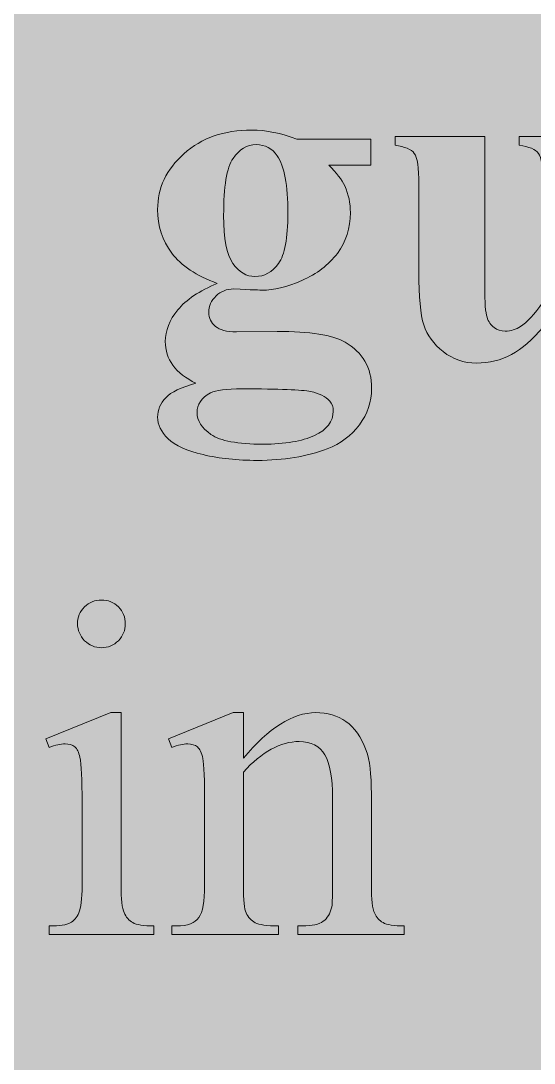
# Model space of a CAD drawing. Header units: inches. Extents: x -1481 to -429, y -1676 to -696.
# Drawn here: x -1381.4 to -1375.4, y -915.03 to -902.83 of the extents above; entities that cross this region are included whole.
import ezdxf

# ---------------------------------------------------------------- set-up
doc = ezdxf.new("R2010")
doc.units = ezdxf.units.IN
doc.header["$MEASUREMENT"] = 0
doc.layers.add('Layer 1', color=7, linetype='Continuous')

# ---------------------------------------------------------------- blocks, each defined once
blk = doc.blocks.new('block 425')
at = {"layer": 'Layer 1', "true_color": 0x8cc63e}
h = blk.add_hatch(color=73, dxfattribs=at)
h.dxf.hatch_style = 2
edge = h.paths.add_edge_path()
edge.add_spline(control_points=[(-1378.174, -904.212), (-1378.174, -904.212), (-1377.307, -904.212), (-1377.307, -904.212), (-1377.307, -904.212), (-1377.307, -904.515), (-1377.307, -904.515), (-1377.307, -904.515), (-1377.8, -904.515), (-1377.8, -904.515), (-1377.71, -904.605), (-1377.648, -904.687), (-1377.613, -904.76), (-1377.569, -904.859), (-1377.547, -904.963), (-1377.547, -905.071), (-1377.547, -905.255), (-1377.598, -905.414), (-1377.7, -905.549), (-1377.801, -905.684), (-1377.94, -905.79), (-1378.115, -905.866), (-1378.291, -905.942), (-1378.446, -905.98), (-1378.582, -905.98), (-1378.593, -905.98), (-1378.703, -905.975), (-1378.912, -905.966), (-1378.995, -905.966), (-1379.064, -905.993), (-1379.12, -906.047), (-1379.176, -906.101), (-1379.204, -906.166), (-1379.204, -906.241), (-1379.204, -906.307), (-1379.179, -906.362), (-1379.128, -906.404), (-1379.078, -906.446), (-1378.996, -906.467), (-1378.882, -906.467), (-1378.882, -906.467), (-1378.406, -906.462), (-1378.406, -906.462), (-1378.02, -906.462), (-1377.755, -906.504), (-1377.61, -906.588), (-1377.403, -906.706), (-1377.299, -906.887), (-1377.299, -907.131), (-1377.299, -907.287), (-1377.347, -907.429), (-1377.442, -907.556), (-1377.538, -907.684), (-1377.663, -907.778), (-1377.819, -907.838), (-1378.056, -907.928), (-1378.329, -907.973), (-1378.637, -907.973), (-1378.868, -907.973), (-1379.079, -907.951), (-1379.27, -907.906), (-1379.461, -907.861), (-1379.598, -907.799), (-1379.681, -907.719), (-1379.763, -907.639), (-1379.804, -907.555), (-1379.804, -907.467), (-1379.804, -907.382), (-1379.773, -907.307), (-1379.709, -907.24), (-1379.646, -907.173), (-1379.528, -907.116), (-1379.356, -907.07), (-1379.594, -906.953), (-1379.714, -906.789), (-1379.714, -906.58), (-1379.714, -906.454), (-1379.665, -906.331), (-1379.568, -906.211), (-1379.47, -906.092), (-1379.316, -905.988), (-1379.105, -905.9), (-1379.351, -905.81), (-1379.529, -905.692), (-1379.639, -905.545), (-1379.749, -905.398), (-1379.804, -905.228), (-1379.804, -905.036), (-1379.804, -904.784), (-1379.702, -904.566), (-1379.496, -904.382), (-1379.29, -904.197), (-1379.026, -904.105), (-1378.703, -904.105), (-1378.532, -904.105), (-1378.356, -904.141), (-1378.174, -904.212)], knot_values=[0, 0, 0, 0, 1, 1, 1, 2, 2, 2, 3, 3, 3, 4, 4, 4, 5, 5, 5, 6, 6, 6, 7, 7, 7, 8, 8, 8, 9, 9, 9, 10, 10, 10, 11, 11, 11, 12, 12, 12, 13, 13, 13, 14, 14, 14, 15, 15, 15, 16, 16, 16, 17, 17, 17, 18, 18, 18, 19, 19, 19, 20, 20, 20, 21, 21, 21, 22, 22, 22, 23, 23, 23, 24, 24, 24, 25, 25, 25, 26, 26, 26, 27, 27, 27, 28, 28, 28, 29, 29, 29, 30, 30, 30, 31, 31, 31, 32, 32, 32, 32], degree=3, periodic=1)
edge = h.paths.add_edge_path()
edge.add_spline(control_points=[(-1378.813, -907.136), (-1379, -907.136), (-1379.124, -907.152), (-1379.185, -907.183), (-1379.29, -907.24), (-1379.342, -907.317), (-1379.342, -907.414), (-1379.342, -907.508), (-1379.288, -907.593), (-1379.179, -907.669), (-1379.071, -907.745), (-1378.867, -907.783), (-1378.568, -907.783), (-1378.313, -907.783), (-1378.113, -907.749), (-1377.967, -907.681), (-1377.821, -907.614), (-1377.748, -907.518), (-1377.748, -907.395), (-1377.748, -907.349), (-1377.761, -907.311), (-1377.789, -907.279), (-1377.839, -907.225), (-1377.913, -907.187), (-1378.013, -907.167), (-1378.113, -907.146), (-1378.38, -907.136), (-1378.813, -907.136)], knot_values=[0, 0, 0, 0, 1, 1, 1, 2, 2, 2, 3, 3, 3, 4, 4, 4, 5, 5, 5, 6, 6, 6, 7, 7, 7, 8, 8, 8, 9, 9, 9, 9], degree=3, periodic=1)
edge = h.paths.add_edge_path()
edge.add_spline(control_points=[(-1378.651, -904.276), (-1378.757, -904.276), (-1378.847, -904.329), (-1378.921, -904.437), (-1378.994, -904.544), (-1379.031, -904.767), (-1379.031, -905.104), (-1379.031, -905.378), (-1378.995, -905.565), (-1378.922, -905.667), (-1378.85, -905.769), (-1378.764, -905.82), (-1378.665, -905.82), (-1378.554, -905.82), (-1378.463, -905.77), (-1378.389, -905.669), (-1378.316, -905.568), (-1378.279, -905.371), (-1378.279, -905.08), (-1378.279, -904.751), (-1378.32, -904.527), (-1378.403, -904.408), (-1378.462, -904.32), (-1378.544, -904.276), (-1378.651, -904.276)], knot_values=[0, 0, 0, 0, 1, 1, 1, 2, 2, 2, 3, 3, 3, 4, 4, 4, 5, 5, 5, 6, 6, 6, 7, 7, 7, 8, 8, 8, 8], degree=3, periodic=1)
h = blk.add_hatch(color=73, dxfattribs=at)
h.dxf.hatch_style = 2
edge = h.paths.add_edge_path()
edge.add_spline(control_points=[(-1374.521, -904.182), (-1374.521, -904.182), (-1374.521, -906.198), (-1374.521, -906.198), (-1374.521, -906.394), (-1374.502, -906.516), (-1374.466, -906.565), (-1374.429, -906.614), (-1374.355, -906.644), (-1374.243, -906.657), (-1374.243, -906.657), (-1374.243, -906.756), (-1374.243, -906.756), (-1374.243, -906.756), (-1375.292, -906.756), (-1375.292, -906.756), (-1375.292, -906.756), (-1375.292, -906.412), (-1375.292, -906.412), (-1375.415, -906.559), (-1375.538, -906.666), (-1375.661, -906.733), (-1375.784, -906.8), (-1375.921, -906.834), (-1376.074, -906.834), (-1376.219, -906.834), (-1376.348, -906.789), (-1376.461, -906.7), (-1376.573, -906.611), (-1376.649, -906.507), (-1376.688, -906.387), (-1376.726, -906.268), (-1376.746, -906.06), (-1376.746, -905.762), (-1376.746, -905.762), (-1376.746, -904.741), (-1376.746, -904.741), (-1376.746, -904.546), (-1376.763, -904.425), (-1376.799, -904.378), (-1376.835, -904.33), (-1376.91, -904.299), (-1377.024, -904.284), (-1377.024, -904.284), (-1377.024, -904.182), (-1377.024, -904.182), (-1377.024, -904.182), (-1375.975, -904.182), (-1375.975, -904.182), (-1375.975, -904.182), (-1375.975, -905.941), (-1375.975, -905.941), (-1375.975, -906.125), (-1375.966, -906.243), (-1375.948, -906.296), (-1375.931, -906.35), (-1375.903, -906.39), (-1375.866, -906.418), (-1375.828, -906.445), (-1375.785, -906.459), (-1375.735, -906.459), (-1375.669, -906.459), (-1375.609, -906.441), (-1375.556, -906.407), (-1375.483, -906.359), (-1375.395, -906.263), (-1375.292, -906.118), (-1375.292, -906.118), (-1375.292, -904.741), (-1375.292, -904.741), (-1375.292, -904.546), (-1375.31, -904.425), (-1375.345, -904.378), (-1375.381, -904.33), (-1375.456, -904.299), (-1375.57, -904.284), (-1375.57, -904.284), (-1375.57, -904.182), (-1375.57, -904.182), (-1375.57, -904.182), (-1374.521, -904.182), (-1374.521, -904.182)], knot_values=[0, 0, 0, 0, 1, 1, 1, 2, 2, 2, 3, 3, 3, 4, 4, 4, 5, 5, 5, 6, 6, 6, 7, 7, 7, 8, 8, 8, 9, 9, 9, 10, 10, 10, 11, 11, 11, 12, 12, 12, 13, 13, 13, 14, 14, 14, 15, 15, 15, 16, 16, 16, 17, 17, 17, 18, 18, 18, 19, 19, 19, 20, 20, 20, 21, 21, 21, 22, 22, 22, 23, 23, 23, 24, 24, 24, 25, 25, 25, 26, 26, 26, 27, 27, 27, 27], degree=3, periodic=1)
h = blk.add_hatch(color=73, dxfattribs=at)
h.dxf.hatch_style = 2
edge = h.paths.add_edge_path()
edge.add_spline(control_points=[(-1380.231, -910.927), (-1380.231, -910.927), (-1380.231, -912.953), (-1380.231, -912.953), (-1380.231, -913.111), (-1380.22, -913.216), (-1380.197, -913.268), (-1380.174, -913.321), (-1380.14, -913.36), (-1380.095, -913.385), (-1380.05, -913.411), (-1379.968, -913.424), (-1379.849, -913.424), (-1379.849, -913.424), (-1379.849, -913.523), (-1379.849, -913.523), (-1379.849, -913.523), (-1381.074, -913.523), (-1381.074, -913.523), (-1381.074, -913.523), (-1381.074, -913.424), (-1381.074, -913.424), (-1380.951, -913.424), (-1380.868, -913.412), (-1380.826, -913.388), (-1380.784, -913.364), (-1380.75, -913.325), (-1380.725, -913.27), (-1380.701, -913.215), (-1380.688, -913.109), (-1380.688, -912.953), (-1380.688, -912.953), (-1380.688, -911.981), (-1380.688, -911.981), (-1380.688, -911.708), (-1380.697, -911.531), (-1380.713, -911.45), (-1380.726, -911.391), (-1380.746, -911.35), (-1380.774, -911.327), (-1380.801, -911.304), (-1380.839, -911.293), (-1380.887, -911.293), (-1380.938, -911.293), (-1381, -911.306), (-1381.074, -911.334), (-1381.074, -911.334), (-1381.112, -911.235), (-1381.112, -911.235), (-1381.112, -911.235), (-1380.352, -910.927), (-1380.352, -910.927), (-1380.352, -910.927), (-1380.231, -910.927), (-1380.231, -910.927)], knot_values=[0, 0, 0, 0, 1, 1, 1, 2, 2, 2, 3, 3, 3, 4, 4, 4, 5, 5, 5, 6, 6, 6, 7, 7, 7, 8, 8, 8, 9, 9, 9, 10, 10, 10, 11, 11, 11, 12, 12, 12, 13, 13, 13, 14, 14, 14, 15, 15, 15, 16, 16, 16, 17, 17, 17, 18, 18, 18, 18], degree=3, periodic=1)
edge = h.paths.add_edge_path()
edge.add_spline(control_points=[(-1380.46, -909.608), (-1380.383, -909.608), (-1380.317, -909.635), (-1380.263, -909.689), (-1380.209, -909.743), (-1380.182, -909.809), (-1380.182, -909.886), (-1380.182, -909.963), (-1380.209, -910.029), (-1380.263, -910.084), (-1380.317, -910.139), (-1380.383, -910.167), (-1380.46, -910.167), (-1380.537, -910.167), (-1380.603, -910.139), (-1380.658, -910.084), (-1380.713, -910.029), (-1380.741, -909.963), (-1380.741, -909.886), (-1380.741, -909.809), (-1380.714, -909.743), (-1380.659, -909.689), (-1380.605, -909.635), (-1380.539, -909.608), (-1380.46, -909.608)], knot_values=[0, 0, 0, 0, 1, 1, 1, 2, 2, 2, 3, 3, 3, 4, 4, 4, 5, 5, 5, 6, 6, 6, 7, 7, 7, 8, 8, 8, 8], degree=3, periodic=1)
h = blk.add_hatch(color=73, dxfattribs=at)
h.dxf.hatch_style = 2
edge = h.paths.add_edge_path()
edge.add_spline(control_points=[(-1378.8, -911.461), (-1378.504, -911.104), (-1378.222, -910.927), (-1377.954, -910.927), (-1377.817, -910.927), (-1377.698, -910.961), (-1377.599, -911.03), (-1377.5, -911.099), (-1377.421, -911.212), (-1377.362, -911.37), (-1377.322, -911.48), (-1377.302, -911.649), (-1377.302, -911.876), (-1377.302, -911.876), (-1377.302, -912.953), (-1377.302, -912.953), (-1377.302, -913.113), (-1377.289, -913.221), (-1377.263, -913.278), (-1377.243, -913.324), (-1377.21, -913.36), (-1377.165, -913.385), (-1377.121, -913.411), (-1377.037, -913.424), (-1376.916, -913.424), (-1376.916, -913.424), (-1376.916, -913.523), (-1376.916, -913.523), (-1376.916, -913.523), (-1378.164, -913.523), (-1378.164, -913.523), (-1378.164, -913.523), (-1378.164, -913.424), (-1378.164, -913.424), (-1378.164, -913.424), (-1378.111, -913.424), (-1378.111, -913.424), (-1377.994, -913.424), (-1377.912, -913.406), (-1377.865, -913.37), (-1377.818, -913.334), (-1377.785, -913.281), (-1377.767, -913.212), (-1377.76, -913.184), (-1377.756, -913.098), (-1377.756, -912.953), (-1377.756, -912.953), (-1377.756, -911.921), (-1377.756, -911.921), (-1377.756, -911.691), (-1377.786, -911.524), (-1377.846, -911.421), (-1377.905, -911.317), (-1378.006, -911.265), (-1378.147, -911.265), (-1378.365, -911.265), (-1378.583, -911.385), (-1378.8, -911.623), (-1378.8, -911.623), (-1378.8, -912.953), (-1378.8, -912.953), (-1378.8, -913.124), (-1378.789, -913.229), (-1378.769, -913.27), (-1378.744, -913.323), (-1378.708, -913.362), (-1378.663, -913.386), (-1378.618, -913.411), (-1378.527, -913.424), (-1378.389, -913.424), (-1378.389, -913.424), (-1378.389, -913.523), (-1378.389, -913.523), (-1378.389, -913.523), (-1379.637, -913.523), (-1379.637, -913.523), (-1379.637, -913.523), (-1379.637, -913.424), (-1379.637, -913.424), (-1379.637, -913.424), (-1379.582, -913.424), (-1379.582, -913.424), (-1379.453, -913.424), (-1379.366, -913.391), (-1379.321, -913.326), (-1379.276, -913.261), (-1379.254, -913.136), (-1379.254, -912.953), (-1379.254, -912.953), (-1379.254, -912.017), (-1379.254, -912.017), (-1379.254, -911.714), (-1379.261, -911.53), (-1379.274, -911.463), (-1379.288, -911.397), (-1379.309, -911.352), (-1379.338, -911.328), (-1379.366, -911.305), (-1379.404, -911.293), (-1379.452, -911.293), (-1379.503, -911.293), (-1379.565, -911.306), (-1379.637, -911.334), (-1379.637, -911.334), (-1379.678, -911.235), (-1379.678, -911.235), (-1379.678, -911.235), (-1378.918, -910.927), (-1378.918, -910.927), (-1378.918, -910.927), (-1378.8, -910.927), (-1378.8, -910.927), (-1378.8, -910.927), (-1378.8, -911.461), (-1378.8, -911.461)], knot_values=[0, 0, 0, 0, 1, 1, 1, 2, 2, 2, 3, 3, 3, 4, 4, 4, 5, 5, 5, 6, 6, 6, 7, 7, 7, 8, 8, 8, 9, 9, 9, 10, 10, 10, 11, 11, 11, 12, 12, 12, 13, 13, 13, 14, 14, 14, 15, 15, 15, 16, 16, 16, 17, 17, 17, 18, 18, 18, 19, 19, 19, 20, 20, 20, 21, 21, 21, 22, 22, 22, 23, 23, 23, 24, 24, 24, 25, 25, 25, 26, 26, 26, 27, 27, 27, 28, 28, 28, 29, 29, 29, 30, 30, 30, 31, 31, 31, 32, 32, 32, 33, 33, 33, 34, 34, 34, 35, 35, 35, 36, 36, 36, 37, 37, 37, 38, 38, 38, 38], degree=3, periodic=1)
at = {"layer": 'Layer 1', "lineweight": 0}
for points, knots in [([(-1378.174, -904.212), (-1378.174, -904.212), (-1377.307, -904.212), (-1377.307, -904.212), (-1377.307, -904.212), (-1377.307, -904.515), (-1377.307, -904.515), (-1377.307, -904.515), (-1377.8, -904.515), (-1377.8, -904.515), (-1377.71, -904.605), (-1377.648, -904.687), (-1377.613, -904.76), (-1377.569, -904.859), (-1377.547, -904.963), (-1377.547, -905.071), (-1377.547, -905.255), (-1377.598, -905.414), (-1377.7, -905.549), (-1377.801, -905.684), (-1377.94, -905.79), (-1378.115, -905.866), (-1378.291, -905.942), (-1378.446, -905.98), (-1378.582, -905.98), (-1378.593, -905.98), (-1378.703, -905.975), (-1378.912, -905.966), (-1378.995, -905.966), (-1379.064, -905.993), (-1379.12, -906.047), (-1379.176, -906.101), (-1379.204, -906.166), (-1379.204, -906.241), (-1379.204, -906.307), (-1379.179, -906.362), (-1379.128, -906.404), (-1379.078, -906.446), (-1378.996, -906.467), (-1378.882, -906.467), (-1378.882, -906.467), (-1378.406, -906.462), (-1378.406, -906.462), (-1378.02, -906.462), (-1377.755, -906.504), (-1377.61, -906.588), (-1377.403, -906.706), (-1377.299, -906.887), (-1377.299, -907.131), (-1377.299, -907.287), (-1377.347, -907.429), (-1377.442, -907.556), (-1377.538, -907.684), (-1377.663, -907.778), (-1377.819, -907.838), (-1378.056, -907.928), (-1378.329, -907.973), (-1378.637, -907.973), (-1378.868, -907.973), (-1379.079, -907.951), (-1379.27, -907.906), (-1379.461, -907.861), (-1379.598, -907.799), (-1379.681, -907.719), (-1379.763, -907.639), (-1379.804, -907.555), (-1379.804, -907.467), (-1379.804, -907.382), (-1379.773, -907.307), (-1379.709, -907.24), (-1379.646, -907.173), (-1379.528, -907.116), (-1379.356, -907.07), (-1379.594, -906.953), (-1379.714, -906.789), (-1379.714, -906.58), (-1379.714, -906.454), (-1379.665, -906.331), (-1379.568, -906.211), (-1379.47, -906.092), (-1379.316, -905.988), (-1379.105, -905.9), (-1379.351, -905.81), (-1379.529, -905.692), (-1379.639, -905.545), (-1379.749, -905.398), (-1379.804, -905.228), (-1379.804, -905.036), (-1379.804, -904.784), (-1379.702, -904.566), (-1379.496, -904.382), (-1379.29, -904.197), (-1379.026, -904.105), (-1378.703, -904.105), (-1378.532, -904.105), (-1378.356, -904.141), (-1378.174, -904.212)], [0, 0, 0, 0, 1, 1, 1, 2, 2, 2, 3, 3, 3, 4, 4, 4, 5, 5, 5, 6, 6, 6, 7, 7, 7, 8, 8, 8, 9, 9, 9, 10, 10, 10, 11, 11, 11, 12, 12, 12, 13, 13, 13, 14, 14, 14, 15, 15, 15, 16, 16, 16, 17, 17, 17, 18, 18, 18, 19, 19, 19, 20, 20, 20, 21, 21, 21, 22, 22, 22, 23, 23, 23, 24, 24, 24, 25, 25, 25, 26, 26, 26, 27, 27, 27, 28, 28, 28, 29, 29, 29, 30, 30, 30, 31, 31, 31, 32, 32, 32, 32]), ([(-1374.521, -904.182), (-1374.521, -904.182), (-1374.521, -906.198), (-1374.521, -906.198), (-1374.521, -906.394), (-1374.502, -906.516), (-1374.466, -906.565), (-1374.429, -906.614), (-1374.355, -906.644), (-1374.243, -906.657), (-1374.243, -906.657), (-1374.243, -906.756), (-1374.243, -906.756), (-1374.243, -906.756), (-1375.292, -906.756), (-1375.292, -906.756), (-1375.292, -906.756), (-1375.292, -906.412), (-1375.292, -906.412), (-1375.415, -906.559), (-1375.538, -906.666), (-1375.661, -906.733), (-1375.784, -906.8), (-1375.921, -906.834), (-1376.074, -906.834), (-1376.219, -906.834), (-1376.348, -906.789), (-1376.461, -906.7), (-1376.573, -906.611), (-1376.649, -906.507), (-1376.688, -906.387), (-1376.726, -906.268), (-1376.746, -906.06), (-1376.746, -905.762), (-1376.746, -905.762), (-1376.746, -904.741), (-1376.746, -904.741), (-1376.746, -904.546), (-1376.763, -904.425), (-1376.799, -904.378), (-1376.835, -904.33), (-1376.91, -904.299), (-1377.024, -904.284), (-1377.024, -904.284), (-1377.024, -904.182), (-1377.024, -904.182), (-1377.024, -904.182), (-1375.975, -904.182), (-1375.975, -904.182), (-1375.975, -904.182), (-1375.975, -905.941), (-1375.975, -905.941), (-1375.975, -906.125), (-1375.966, -906.243), (-1375.948, -906.296), (-1375.931, -906.35), (-1375.903, -906.39), (-1375.866, -906.418), (-1375.828, -906.445), (-1375.785, -906.459), (-1375.735, -906.459), (-1375.669, -906.459), (-1375.609, -906.441), (-1375.556, -906.407), (-1375.483, -906.359), (-1375.395, -906.263), (-1375.292, -906.118), (-1375.292, -906.118), (-1375.292, -904.741), (-1375.292, -904.741), (-1375.292, -904.546), (-1375.31, -904.425), (-1375.345, -904.378), (-1375.381, -904.33), (-1375.456, -904.299), (-1375.57, -904.284), (-1375.57, -904.284), (-1375.57, -904.182), (-1375.57, -904.182), (-1375.57, -904.182), (-1374.521, -904.182), (-1374.521, -904.182)], [0, 0, 0, 0, 1, 1, 1, 2, 2, 2, 3, 3, 3, 4, 4, 4, 5, 5, 5, 6, 6, 6, 7, 7, 7, 8, 8, 8, 9, 9, 9, 10, 10, 10, 11, 11, 11, 12, 12, 12, 13, 13, 13, 14, 14, 14, 15, 15, 15, 16, 16, 16, 17, 17, 17, 18, 18, 18, 19, 19, 19, 20, 20, 20, 21, 21, 21, 22, 22, 22, 23, 23, 23, 24, 24, 24, 25, 25, 25, 26, 26, 26, 27, 27, 27, 27]), ([(-1378.651, -904.276), (-1378.757, -904.276), (-1378.847, -904.329), (-1378.921, -904.437), (-1378.994, -904.544), (-1379.031, -904.767), (-1379.031, -905.104), (-1379.031, -905.378), (-1378.995, -905.565), (-1378.922, -905.667), (-1378.85, -905.769), (-1378.764, -905.82), (-1378.665, -905.82), (-1378.554, -905.82), (-1378.463, -905.77), (-1378.389, -905.669), (-1378.316, -905.568), (-1378.279, -905.371), (-1378.279, -905.08), (-1378.279, -904.751), (-1378.32, -904.527), (-1378.403, -904.408), (-1378.462, -904.32), (-1378.544, -904.276), (-1378.651, -904.276)], [0, 0, 0, 0, 1, 1, 1, 2, 2, 2, 3, 3, 3, 4, 4, 4, 5, 5, 5, 6, 6, 6, 7, 7, 7, 8, 8, 8, 8]), ([(-1378.813, -907.136), (-1379, -907.136), (-1379.124, -907.152), (-1379.185, -907.183), (-1379.29, -907.24), (-1379.342, -907.317), (-1379.342, -907.414), (-1379.342, -907.508), (-1379.288, -907.593), (-1379.179, -907.669), (-1379.071, -907.745), (-1378.867, -907.783), (-1378.568, -907.783), (-1378.313, -907.783), (-1378.113, -907.749), (-1377.967, -907.681), (-1377.821, -907.614), (-1377.748, -907.518), (-1377.748, -907.395), (-1377.748, -907.349), (-1377.761, -907.311), (-1377.789, -907.279), (-1377.839, -907.225), (-1377.913, -907.187), (-1378.013, -907.167), (-1378.113, -907.146), (-1378.38, -907.136), (-1378.813, -907.136)], [0, 0, 0, 0, 1, 1, 1, 2, 2, 2, 3, 3, 3, 4, 4, 4, 5, 5, 5, 6, 6, 6, 7, 7, 7, 8, 8, 8, 9, 9, 9, 9]), ([(-1380.46, -909.608), (-1380.383, -909.608), (-1380.317, -909.635), (-1380.263, -909.689), (-1380.209, -909.743), (-1380.182, -909.809), (-1380.182, -909.886), (-1380.182, -909.963), (-1380.209, -910.029), (-1380.263, -910.084), (-1380.317, -910.139), (-1380.383, -910.167), (-1380.46, -910.167), (-1380.537, -910.167), (-1380.603, -910.139), (-1380.658, -910.084), (-1380.713, -910.029), (-1380.741, -909.963), (-1380.741, -909.886), (-1380.741, -909.809), (-1380.714, -909.743), (-1380.659, -909.689), (-1380.605, -909.635), (-1380.539, -909.608), (-1380.46, -909.608)], [0, 0, 0, 0, 1, 1, 1, 2, 2, 2, 3, 3, 3, 4, 4, 4, 5, 5, 5, 6, 6, 6, 7, 7, 7, 8, 8, 8, 8]), ([(-1380.231, -910.927), (-1380.231, -910.927), (-1380.231, -912.953), (-1380.231, -912.953), (-1380.231, -913.111), (-1380.22, -913.216), (-1380.197, -913.268), (-1380.174, -913.321), (-1380.14, -913.36), (-1380.095, -913.385), (-1380.05, -913.411), (-1379.968, -913.424), (-1379.849, -913.424), (-1379.849, -913.424), (-1379.849, -913.523), (-1379.849, -913.523), (-1379.849, -913.523), (-1381.074, -913.523), (-1381.074, -913.523), (-1381.074, -913.523), (-1381.074, -913.424), (-1381.074, -913.424), (-1380.951, -913.424), (-1380.868, -913.412), (-1380.826, -913.388), (-1380.784, -913.364), (-1380.75, -913.325), (-1380.725, -913.27), (-1380.701, -913.215), (-1380.688, -913.109), (-1380.688, -912.953), (-1380.688, -912.953), (-1380.688, -911.981), (-1380.688, -911.981), (-1380.688, -911.708), (-1380.697, -911.531), (-1380.713, -911.45), (-1380.726, -911.391), (-1380.746, -911.35), (-1380.774, -911.327), (-1380.801, -911.304), (-1380.839, -911.293), (-1380.887, -911.293), (-1380.938, -911.293), (-1381, -911.306), (-1381.074, -911.334), (-1381.074, -911.334), (-1381.112, -911.235), (-1381.112, -911.235), (-1381.112, -911.235), (-1380.352, -910.927), (-1380.352, -910.927), (-1380.352, -910.927), (-1380.231, -910.927), (-1380.231, -910.927)], [0, 0, 0, 0, 1, 1, 1, 2, 2, 2, 3, 3, 3, 4, 4, 4, 5, 5, 5, 6, 6, 6, 7, 7, 7, 8, 8, 8, 9, 9, 9, 10, 10, 10, 11, 11, 11, 12, 12, 12, 13, 13, 13, 14, 14, 14, 15, 15, 15, 16, 16, 16, 17, 17, 17, 18, 18, 18, 18]), ([(-1378.8, -911.461), (-1378.504, -911.104), (-1378.222, -910.927), (-1377.954, -910.927), (-1377.817, -910.927), (-1377.698, -910.961), (-1377.599, -911.03), (-1377.5, -911.099), (-1377.421, -911.212), (-1377.362, -911.37), (-1377.322, -911.48), (-1377.302, -911.649), (-1377.302, -911.876), (-1377.302, -911.876), (-1377.302, -912.953), (-1377.302, -912.953), (-1377.302, -913.113), (-1377.289, -913.221), (-1377.263, -913.278), (-1377.243, -913.324), (-1377.21, -913.36), (-1377.165, -913.385), (-1377.121, -913.411), (-1377.037, -913.424), (-1376.916, -913.424), (-1376.916, -913.424), (-1376.916, -913.523), (-1376.916, -913.523), (-1376.916, -913.523), (-1378.164, -913.523), (-1378.164, -913.523), (-1378.164, -913.523), (-1378.164, -913.424), (-1378.164, -913.424), (-1378.164, -913.424), (-1378.111, -913.424), (-1378.111, -913.424), (-1377.994, -913.424), (-1377.912, -913.406), (-1377.865, -913.37), (-1377.818, -913.334), (-1377.785, -913.281), (-1377.767, -913.212), (-1377.76, -913.184), (-1377.756, -913.098), (-1377.756, -912.953), (-1377.756, -912.953), (-1377.756, -911.921), (-1377.756, -911.921), (-1377.756, -911.691), (-1377.786, -911.524), (-1377.846, -911.421), (-1377.905, -911.317), (-1378.006, -911.265), (-1378.147, -911.265), (-1378.365, -911.265), (-1378.583, -911.385), (-1378.8, -911.623), (-1378.8, -911.623), (-1378.8, -912.953), (-1378.8, -912.953), (-1378.8, -913.124), (-1378.789, -913.229), (-1378.769, -913.27), (-1378.744, -913.323), (-1378.708, -913.362), (-1378.663, -913.386), (-1378.618, -913.411), (-1378.527, -913.424), (-1378.389, -913.424), (-1378.389, -913.424), (-1378.389, -913.523), (-1378.389, -913.523), (-1378.389, -913.523), (-1379.637, -913.523), (-1379.637, -913.523), (-1379.637, -913.523), (-1379.637, -913.424), (-1379.637, -913.424), (-1379.637, -913.424), (-1379.582, -913.424), (-1379.582, -913.424), (-1379.453, -913.424), (-1379.366, -913.391), (-1379.321, -913.326), (-1379.276, -913.261), (-1379.254, -913.136), (-1379.254, -912.953), (-1379.254, -912.953), (-1379.254, -912.017), (-1379.254, -912.017), (-1379.254, -911.714), (-1379.261, -911.53), (-1379.274, -911.463), (-1379.288, -911.397), (-1379.309, -911.352), (-1379.338, -911.328), (-1379.366, -911.305), (-1379.404, -911.293), (-1379.452, -911.293), (-1379.503, -911.293), (-1379.565, -911.306), (-1379.637, -911.334), (-1379.637, -911.334), (-1379.678, -911.235), (-1379.678, -911.235), (-1379.678, -911.235), (-1378.918, -910.927), (-1378.918, -910.927), (-1378.918, -910.927), (-1378.8, -910.927), (-1378.8, -910.927), (-1378.8, -910.927), (-1378.8, -911.461), (-1378.8, -911.461)], [0, 0, 0, 0, 1, 1, 1, 2, 2, 2, 3, 3, 3, 4, 4, 4, 5, 5, 5, 6, 6, 6, 7, 7, 7, 8, 8, 8, 9, 9, 9, 10, 10, 10, 11, 11, 11, 12, 12, 12, 13, 13, 13, 14, 14, 14, 15, 15, 15, 16, 16, 16, 17, 17, 17, 18, 18, 18, 19, 19, 19, 20, 20, 20, 21, 21, 21, 22, 22, 22, 23, 23, 23, 24, 24, 24, 25, 25, 25, 26, 26, 26, 27, 27, 27, 28, 28, 28, 29, 29, 29, 30, 30, 30, 31, 31, 31, 32, 32, 32, 33, 33, 33, 34, 34, 34, 35, 35, 35, 36, 36, 36, 37, 37, 37, 38, 38, 38, 38])]:
    blk.add_open_spline(points, degree=3, knots=knots, dxfattribs=at)
blk = doc.blocks.new('block 412')
at = {"layer": 'Layer 1'}
blk.add_blockref('block 425', (0, 0), dxfattribs=at)

msp = doc.modelspace()

# ---------------------------------------------------------------- hatches: boundary and pattern name
at = {"layer": 'Layer 1', "true_color": 0x006738}
h = msp.add_hatch(color=116, dxfattribs=at)
h.dxf.hatch_style = 2
h.paths.add_polyline_path([(-1241.324, -985.727), (-1481.324, -985.727), (-1481.324, -695.727), (-1241.324, -695.727)])

# ---------------------------------------------------------------- block references
at = {"layer": 'Layer 1'}
msp.add_blockref('block 412', (0, 0), dxfattribs=at)

doc.saveas('drawing.dxf')
